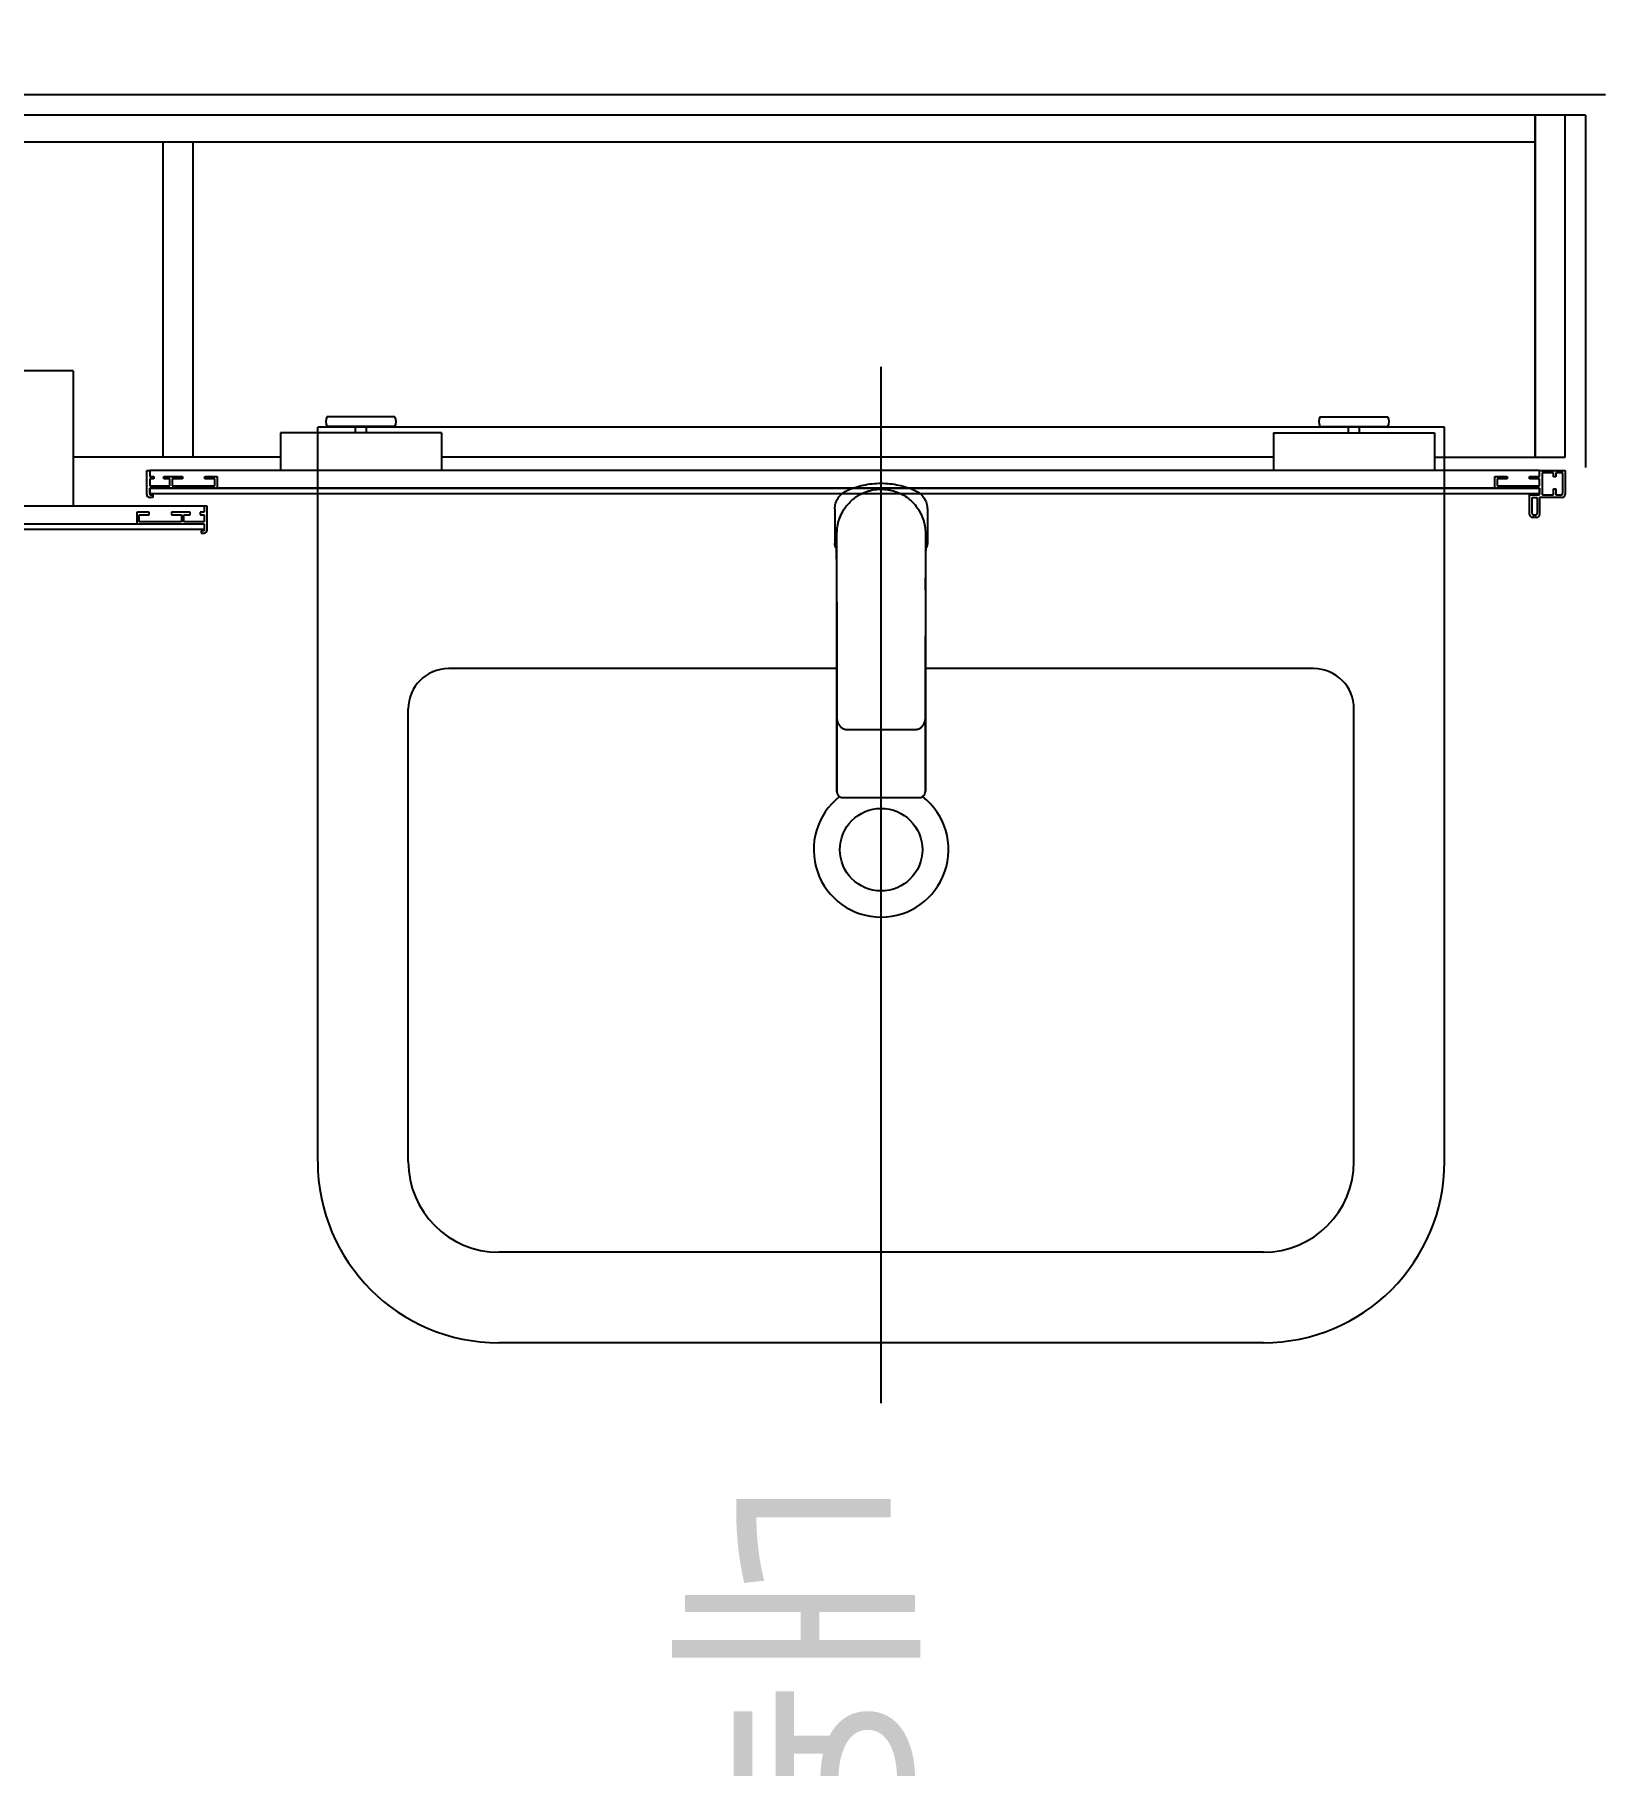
# Model space of a CAD drawing. Header units: millimetres. Extents: x 238075 to 303070, y -258150 to -205841.
# Drawn here: x 250042 to 250818, y -239571 to -238711 of the extents above; entities that cross this region are included whole.
import ezdxf
from ezdxf.enums import TextEntityAlignment as Align

# ---------------------------------------------------------------- set-up
doc = ezdxf.new("R2010")
doc.units = ezdxf.units.MM
doc.header["$LTSCALE"] = 200
for name, color, linetype in [('L4', 4, 'Continuous'), ('아파트', 253, 'Continuous'), ('헤드반경1', 1, 'Continuous')]:
    doc.layers.add(name, color=color, linetype=linetype)
doc.styles.add('맑은고딕', font='malgun.ttf', dxfattribs={"width": 0.8})

# ---------------------------------------------------------------- blocks, each defined once
blk = doc.blocks.new('A$C221D5E5E')
at = {"layer": '헤드반경1'}
blk.add_circle((0, 0), 2600, dxfattribs=at)

msp = doc.modelspace()

# ---------------------------------------------------------------- linework, layer by layer
at = {"layer": 'L4'}
for p, q in [((250822.64, -238741.22), (249402.64, -238741.22)), ((250812.64, -238751.22), (249412.64, -238751.22)), ((250787.64, -238751.22), (249437.64, -238751.22)), ((250802.64, -238751.22), (250787.64, -238751.22)), ((250787.64, -238751.22), (250787.64, -238921.22)), ((250787.64, -238921.22), (250787.64, -238751.22)), ((250802.64, -238921.22), (250802.64, -238751.22)), ((250812.64, -238751.22), (250812.64, -238926.38)), ((250787.64, -238764.62), (249437.64, -238764.62)), ((250105.64, -238764.62), (250105.64, -238921.22)), ((250105.64, -238764.62), (250105.64, -238921.22)), ((250120.64, -238764.62), (250120.64, -238921.22)), ((250120.64, -238764.62), (250120.64, -238921.22)), ((250061.14, -238878.27), (249981.14, -238878.27)), ((250061.14, -238878.27), (250061.14, -238945.57, 0)), ((250462.64, -239391.22), (250462.64, -238876.22)), ((250742.64, -238906.22), (250182.64, -238906.22)), ((250182.64, -239271.22), (250182.64, -238906.22)), ((250221.04, -238901.07, 0), (250187.24, -238901.07, 0)), ((250221.04, -238905.97, 0), (250187.24, -238905.97, 0)), ((250201.44, -238909.07, 0), (250201.44, -238905.97, 0)), ((250206.84, -238909.07, 0), (250206.84, -238905.97, 0)), ((250680.74, -238901.07, 0), (250714.54, -238901.07, 0)), ((250680.74, -238905.97, 0), (250714.54, -238905.97, 0)), ((250694.94, -238909.07, 0), (250694.94, -238905.97, 0)), ((250700.34, -238909.07, 0), (250700.34, -238905.97, 0)), ((250742.64, -239271.22), (250742.64, -238906.22)), ((250164.14, -238909.07, 0), (250164.14, -238927.77, 0)), ((250244.14, -238909.07, 0), (250164.14, -238909.07, 0)), ((250244.14, -238909.07, 0), (250244.14, -238927.77, 0)), ((250657.64, -238909.07, 0), (250737.64, -238909.07, 0)), ((250657.64, -238909.07, 0), (250657.64, -238927.77, 0)), ((250737.64, -238909.07, 0), (250737.64, -238927.77, 0)), ((250737.64, -238913.97, 0), (250737.74, -238914.07, 0)), ((250164.14, -238921.22), (250061.14, -238921.22)), ((250657.64, -238921.22), (250244.14, -238921.22)), ((250737.64, -238921.22), (250787.64, -238921.22)), ((250787.64, -238921.22), (250802.64, -238921.22)), ((250097.67, -238939.67, 0), (250097.67, -238927.77, 0)), ((250097.67, -238927.77, 0), (250099.17, -238927.77, 0)), ((250789.94, -238927.77, 0), (250099.17, -238927.77, 0)), ((250099.17, -238927.77, 0), (250099.17, -238930.77, 0)), ((250099.17, -238930.77, 0), (250101.17, -238930.77, 0)), ((250101.17, -238931.97, 0), (250099.17, -238931.97, 0)), ((250099.17, -238931.97, 0), (250099.17, -238935.47, 0)), ((250101.17, -238930.77, 0), (250101.17, -238931.97, 0)), ((250106.17, -238931.97, 0), (250106.17, -238930.77, 0)), ((250106.17, -238930.77, 0), (250115.37, -238930.77, 0)), ((250109.17, -238931.97, 0), (250106.17, -238931.97, 0)), ((250109.17, -238935.47, 0), (250109.17, -238931.97, 0)), ((250115.37, -238931.97, 0), (250110.37, -238931.97, 0)), ((250110.37, -238931.97, 0), (250110.37, -238935.47, 0)), ((250115.37, -238930.77, 0), (250115.37, -238931.97, 0)), ((250126.47, -238931.97, 0), (250126.47, -238930.77, 0)), ((250126.47, -238930.77, 0), (250132.67, -238930.77, 0)), ((250131.47, -238931.97, 0), (250126.47, -238931.97, 0)), ((250131.47, -238935.47, 0), (250131.47, -238931.97, 0)), ((250132.67, -238930.77, 0), (250132.67, -238936.57, 0)), ((250462.64, -239100.62), (250462.64, -238926.99)), ((250767.64, -238936.57, 0), (250767.64, -238930.77, 0)), ((250767.64, -238930.77, 0), (250773.84, -238930.77, 0)), ((250773.84, -238931.97, 0), (250768.84, -238931.97, 0)), ((250768.84, -238931.97, 0), (250768.84, -238935.47, 0)), ((250773.84, -238930.77, 0), (250773.84, -238931.97, 0)), ((250784.94, -238931.97, 0), (250784.94, -238930.77, 0)), ((250784.94, -238930.77, 0), (250789.94, -238930.77, 0)), ((250789.94, -238931.97, 0), (250784.94, -238931.97, 0)), ((250789.94, -238930.77, 0), (250789.94, -238927.77, 0)), ((250789.94, -238927.77, 0), (250802.64, -238927.77, 0)), ((250789.94, -238935.47, 0), (250789.94, -238931.97, 0)), ((250796.74, -238928.97, 0), (250791.14, -238928.97, 0)), ((250791.14, -238928.97, 0), (250791.14, -238939.97, 0)), ((250796.74, -238930.97, 0), (250796.74, -238928.97, 0)), ((250797.94, -238930.97, 0), (250796.74, -238930.97, 0)), ((250801.44, -238928.97, 0), (250797.94, -238928.97, 0)), ((250797.94, -238928.97, 0), (250797.94, -238930.97, 0)), ((250801.44, -238936.97, 0), (250801.44, -238928.97, 0)), ((250802.64, -238927.77, 0), (250802.64, -238936.97, 0)), ((250099.17, -238935.47, 0), (250109.17, -238935.47, 0)), ((250132.67, -238936.57, 0), (250099.17, -238936.57, 0)), ((250099.17, -238936.57, 0), (250099.17, -238939.97, 0)), ((250099.17, -238936.57, 0), (250789.94, -238936.57, 0)), ((250099.17, -238939.37, 0), (250099.17, -238936.57, 0)), ((250789.94, -238936.62, 0), (250099.17, -238936.62, 0)), ((250789.94, -238939.37, 0), (250099.17, -238939.37, 0)), ((250099.17, -238939.97, 0), (250100.67, -238939.97, 0)), ((250100.67, -238941.17, 0), (250099.17, -238941.17, 0)), ((250100.67, -238939.97, 0), (250100.67, -238941.17, 0)), ((250110.37, -238935.47, 0), (250131.47, -238935.47, 0)), ((250789.94, -238936.57, 0), (250767.64, -238936.57, 0)), ((250768.84, -238935.47, 0), (250789.94, -238935.47, 0)), ((250784.94, -238949.67, 0), (250784.94, -238939.97, 0)), ((250784.94, -238939.97, 0), (250789.94, -238939.97, 0)), ((250786.14, -238949.02), (250786.14, -238941.22)), ((250786.14, -238941.22), (250788.74, -238941.22)), ((250788.74, -238941.22), (250788.74, -238949.02)), ((250789.94, -238939.97, 0), (250789.94, -238936.57, 0)), ((250789.94, -238936.57, 0), (250789.94, -238939.37, 0)), ((250801.14, -238941.17, 0), (250789.94, -238941.17, 0)), ((250789.94, -238941.17, 0), (250789.94, -238949.67, 0)), ((250791.14, -238939.97, 0), (250796.74, -238939.97, 0)), ((250796.74, -238939.97, 0), (250796.74, -238936.97, 0)), ((250796.74, -238936.97, 0), (250797.94, -238936.97, 0)), ((250797.94, -238936.97, 0), (250797.94, -238939.97, 0)), ((250797.94, -238939.97, 0), (250800.44, -238939.97, 0)), ((250801.44, -238938.97, 0), (250801.44, -238936.97, 0)), ((250802.64, -238936.97, 0), (250802.64, -238939.67, 0)), ((250126.17, -238945.57, 0), (249435.37, -238945.57, 0)), ((250098.87, -238948.57), (250092.67, -238948.57)), ((250092.67, -238948.57), (250092.67, -238954.37)), ((250093.87, -238953.27), (250093.87, -238949.77)), ((250093.87, -238949.77), (250098.87, -238949.77)), ((250098.87, -238949.77), (250098.87, -238948.57)), ((250119.17, -238948.57), (250109.97, -238948.57)), ((250109.97, -238948.57), (250109.97, -238949.77)), ((250109.97, -238949.77), (250114.97, -238949.77)), ((250114.97, -238949.77), (250114.97, -238953.27)), ((250116.17, -238953.27), (250116.17, -238949.77)), ((250116.17, -238949.77), (250119.17, -238949.77)), ((250119.17, -238949.77), (250119.17, -238948.57)), ((250126.17, -238948.57), (250124.17, -238948.57)), ((250124.17, -238948.57), (250124.17, -238949.77)), ((250124.17, -238949.77), (250126.17, -238949.77)), ((250127.67, -238945.57), (250126.17, -238945.57)), ((250126.17, -238945.57), (250126.17, -238948.57)), ((250126.17, -238949.77), (250126.17, -238953.27)), ((250127.67, -238957.47), (250127.67, -238945.57)), ((250439.64, -238946.96), (250439.64, -238963.95)), ((250485.64, -238946.96), (250485.64, -238963.95)), ((250787.74, -238950.02), (250787.14, -238950.02)), ((249435.37, -238954.37), (250126.17, -238954.37)), ((250126.17, -238957.17), (249435.37, -238957.17)), ((250092.67, -238954.37), (250126.17, -238954.37)), ((250114.97, -238953.27), (250093.87, -238953.27)), ((250126.17, -238953.27), (250116.17, -238953.27)), ((250126.17, -238957.77), (250124.67, -238957.77)), ((250124.67, -238957.77), (250124.67, -238958.97)), ((250124.67, -238958.97), (250126.17, -238958.97)), ((250126.17, -238954.37), (250126.17, -238957.77)), ((250126.17, -238954.37), (250126.17, -238957.17)), ((250788.44, -238951.17, 0), (250786.44, -238951.17, 0)), ((250440.16, -238966.17), (250440.32, -238966.44)), ((250485.12, -238966.17), (250485.16, -238965.96)), ((250440.61, -239010.05), (250440.59, -239010.05)), ((250440.63, -239010.05), (250440.61, -239010.05)), ((250440.63, -239045.24), (250440.63, -239010.05)), ((250484.65, -239010.05), (250484.66, -239010.05)), ((250484.65, -239010.05), (250484.65, -239012.05)), ((250484.66, -239010.05), (250484.69, -239010.05)), ((250484.65, -239012.05), (250484.65, -239020.05)), ((250440.6, -239026.22), (250247.64, -239026.22)), ((250484.65, -239020.05), (250484.64, -239052.05)), ((250677.64, -239026.22), (250484.68, -239026.22)), ((250440.64, -239077.24), (250440.63, -239045.24)), ((250227.64, -239271.22), (250227.64, -239046.22)), ((250484.64, -239052.05), (250484.64, -239087.24)), ((250697.64, -239271.22), (250697.64, -239046.22)), ((250440.62, -239056.47), (250440.62, -239069.73)), ((250445.69, -239056.5), (250479.69, -239056.5)), ((250440.62, -239069.73), (250440.64, -239085.62)), ((250440.64, -239085.24), (250440.64, -239077.24)), ((250440.64, -239087.24), (250440.64, -239085.24)), ((250443.64, -239090.34), (250481.64, -239090.34)), ((250652.64, -239316.22), (250272.64, -239316.22)), ((250652.64, -239361.22), (250272.64, -239361.22))]:
    msp.add_line(p, q, dxfattribs=at)
msp.add_circle((250462.64, -239116.22), 20.5, dxfattribs=at)
for centre, radius, start, end in [((250191.94, -238903.52, 0), 5.3, 152.47843, 207.52157), ((250216.34, -238903.52, 0), 5.3, 332.47843, 27.52157), ((250685.44, -238903.52, 0), 5.3, 152.47843, 207.52157), ((250709.84, -238903.52, 0), 5.3, 332.47843, 27.52157), ((250099.17, -238939.67, 0), 1.5, 180, 270), ((250800.44, -238938.97, 0), 1, 270, 0), ((250801.14, -238939.67, 0), 1.5, 270, 0), ((250786.44, -238949.67, 0), 1.5, 180, 270), ((250787.14, -238949.02), 1, 180, 270), ((250787.74, -238949.02), 1, 270, 0), ((250788.44, -238949.67, 0), 1.5, 270, 0), ((250126.17, -238957.47), 1.5, 270, 0), ((250247.64, -239046.22), 20, 90, 180), ((250677.64, -239046.22), 20, 0, 90), ((250462.64, -239116.22), 33.5, 128.03965, 51.96089), ((250272.64, -239271.22), 90, 180, 270), ((250272.64, -239271.22), 45, 180, 270), ((250652.64, -239271.22), 90, 270, 0), ((250652.64, -239271.22), 45, 270, 0)]:
    msp.add_arc(centre, radius, start, end, dxfattribs=at)
for points, knots in [([(250439.64, -238946.96), (250439.64, -238946), (250439.92, -238944.09), (250441.13, -238941.45), (250443.02, -238939.28), (250444.63, -238938.26), (250446.84, -238937.25), (250449.6, -238936.16), (250453.86, -238935), (250458.22, -238934.29), (250461.16, -238934.13), (250464.11, -238934.13), (250467.05, -238934.29), (250471.41, -238935), (250475.68, -238936.16), (250478.44, -238937.25), (250480.65, -238938.26), (250482.25, -238939.28), (250484.15, -238941.45), (250485.36, -238944.09), (250485.64, -238946), (250485.64, -238946.96)], [0, 0, 0, 0, 0.048341, 0.096682, 0.145024, 0.193365, 0.193365, 0.270024, 0.346682, 0.423341, 0.5, 0.5, 0.576659, 0.653318, 0.729976, 0.806635, 0.806635, 0.854976, 0.903318, 0.951659, 1, 1, 1, 1]), ([(250440.69, -238959.08), (250440.74, -238957.87), (250440.83, -238956.03), (250441.35, -238953.61), (250442.07, -238951.25), (250443.08, -238948.98), (250444.36, -238946.86), (250445.82, -238944.87), (250447.52, -238943.06), (250449.43, -238941.49), (250451.46, -238940.09), (250453.67, -238938.95), (250455.99, -238938.1), (250458.37, -238937.45), (250460.83, -238937.1), (250463.3, -238937.07), (250465.77, -238937.24), (250468.21, -238937.73), (250470.56, -238938.51), (250472.83, -238939.49), (250474.97, -238940.76), (250476.92, -238942.27), (250478.74, -238943.95), (250480.34, -238945.85), (250481.68, -238947.93), (250482.84, -238950.1), (250483.72, -238952.42), (250484.29, -238954.81), (250484.62, -238956.84), (250484.66, -238958.28), (250484.69, -238959.08)], [0, 0, 0, 0, 0.052873, 0.080098, 0.107323, 0.160209, 0.187447, 0.214686, 0.267424, 0.294581, 0.321738, 0.374503, 0.401673, 0.428843, 0.481677, 0.508884, 0.536091, 0.588942, 0.616158, 0.643375, 0.696219, 0.723433, 0.750648, 0.803437, 0.830624, 0.857811, 0.910528, 0.937672, 0.964816, 1, 1, 1, 1]), ([(250442.03, -238951.58), (250442.11, -238951.32), (250442.46, -238950.25), (250443.19, -238948.77), (250443.89, -238947.6), (250444.16, -238947.16)], [0, 0, 0, 0, 0.1707368, 0.6861143, 1, 1, 1, 1]), ([(250481.12, -238947.16), (250481.39, -238947.6), (250481.79, -238948.23), (250482.1, -238948.91), (250482.19, -238949.12)], [0, 0, 0, 0, 0.69195, 1, 1, 1, 1]), ([(250440.69, -239050.72), (250440.69, -239047.04), (250440.69, -239039.7), (250440.69, -239028.58), (250440.69, -239017.35), (250440.69, -239005.98), (250440.69, -238994.46), (250440.69, -238982.78), (250440.69, -238970.99), (250440.69, -238963.05), (250440.69, -238959.08)], [0, 0, 0, 0, 0.123931, 0.247853, 0.37206, 0.496262, 0.621814, 0.747361, 0.873684, 1, 1, 1, 1]), ([(250484.68, -238958.89), (250484.68, -238958.92), (250484.7, -238959.08), (250484.7, -238959.24), (250484.7, -238959.37)], [0, 0, 0, 0, 0.20735, 1, 1, 1, 1]), ([(250484.69, -238959.08), (250484.69, -238962.96), (250484.69, -238970.71), (250484.69, -238982.28), (250484.69, -238993.79), (250484.69, -239005.28), (250484.69, -239016.74), (250484.69, -239028.15), (250484.69, -239039.48), (250484.69, -239046.97), (250484.69, -239050.72)], [0, 0, 0, 0, 0.123369, 0.246745, 0.370929, 0.495117, 0.621146, 0.747179, 0.873585, 1, 1, 1, 1]), ([(250439.64, -238963.95), (250439.65, -238963.96), (250439.66, -238963.98), (250439.68, -238964), (250439.71, -238964.01), (250439.74, -238964.02), (250439.76, -238964.02), (250439.81, -238964.01), (250439.87, -238963.97), (250439.94, -238963.92), (250440.01, -238963.87), (250440.05, -238963.83), (250440.06, -238963.81)], [0, 0, 0, 0, 0.051849, 0.106878, 0.165086, 0.226475, 0.291045, 0.358795, 0.508349, 0.717554, 0.868851, 1, 1, 1, 1]), ([(250440.16, -238966.17), (250440.12, -238966.1), (250440.06, -238965.96), (250439.97, -238965.75), (250439.89, -238965.53), (250439.82, -238965.31), (250439.77, -238965.09), (250439.72, -238964.87), (250439.68, -238964.64), (250439.66, -238964.42), (250439.64, -238964.19), (250439.64, -238964.03), (250439.64, -238963.95)], [0, 0, 0, 0, 0.101285, 0.201719, 0.301509, 0.400867, 0.500008, 0.599148, 0.698504, 0.798291, 0.89872, 1, 1, 1, 1]), ([(250440.06, -238963.81), (250440.07, -238963.8), (250440.1, -238963.77), (250440.13, -238963.73), (250440.16, -238963.69), (250440.18, -238963.66), (250440.18, -238963.64), (250440.19, -238963.63), (250440.2, -238963.64), (250440.21, -238963.65), (250440.22, -238963.68), (250440.23, -238963.72), (250440.24, -238963.8), (250440.25, -238963.93), (250440.26, -238964.17), (250440.28, -238964.56), (250440.29, -238965.05), (250440.31, -238965.83), (250440.33, -238967.04), (250440.36, -238968.84), (250440.38, -238970.96), (250440.41, -238973.39), (250440.44, -238976.11), (250440.47, -238979.13), (250440.5, -238982.4), (250440.52, -238985.92), (250440.54, -238989.65), (250440.56, -238993.54), (250440.57, -238997.58), (250440.58, -239001.7), (250440.59, -239005.19), (250440.59, -239007.58), (250440.59, -239008.98), (250440.59, -239009.67), (250440.59, -239010.05)], [0, 0, 0, 0, 0.040109, 0.092195, 0.134539, 0.146364, 0.158189, 0.164847, 0.172873, 0.182268, 0.19503, 0.206247, 0.218388, 0.230438, 0.254038, 0.278555, 0.302611, 0.326873, 0.374827, 0.423378, 0.471573, 0.519782, 0.568449, 0.616278, 0.664653, 0.712725, 0.760548, 0.808689, 0.856006, 0.904537, 0.952271, 0.976142, 0.986914, 1, 1, 1, 1]), ([(250440.32, -238966.41), (250440.32, -238966.4), (250440.28, -238966.33), (250440.25, -238966.28), (250440.22, -238966.24)], [0, 0, 0, 0, 0.066786, 1, 1, 1, 1]), ([(250440.28, -238965), (250440.28, -238965.01), (250440.29, -238965.04), (250440.3, -238965.39), (250440.31, -238966.01), (250440.33, -238966.74), (250440.34, -238967.29), (250440.34, -238967.51)], [0, 0, 0, 0, 0.166917, 0.3923, 0.648514, 0.861362, 1, 1, 1, 1]), ([(250484.93, -238968.59), (250484.94, -238968.43), (250484.95, -238967.67), (250484.98, -238966.66), (250485.01, -238965.6), (250485.05, -238964.85), (250485.09, -238964.63), (250485.14, -238964.65), (250485.19, -238964.6), (250485.23, -238964.56), (250485.28, -238964.5), (250485.32, -238964.44), (250485.44, -238964.28), (250485.55, -238964.1), (250485.64, -238963.95)], [0, 0, 0, 0, 0.014571, 0.06619, 0.118239, 0.170198, 0.236781, 0.303172, 0.369545, 0.435912, 0.502277, 0.568639, 0.634999, 1, 1, 1, 1]), ([(250485.16, -238965.96), (250485.16, -238965.96), (250485.18, -238965.88), (250485.16, -238965.73), (250485.13, -238965.61), (250485.1, -238965.55), (250485.07, -238965.51), (250485.05, -238965.49), (250485.04, -238965.48)], [0, 0, 0, 0, 0.03505, 0.518837, 0.645508, 0.772162, 0.898799, 1, 1, 1, 1]), ([(250485.64, -238963.95), (250485.64, -238964.03), (250485.63, -238964.18), (250485.62, -238964.41), (250485.59, -238964.64), (250485.56, -238964.87), (250485.5, -238965.14), (250485.41, -238965.46), (250485.28, -238965.82), (250485.17, -238966.05), (250485.12, -238966.17)], [0, 0, 0, 0, 0.100281, 0.200263, 0.300157, 0.400177, 0.500534, 0.667134, 0.833296, 1, 1, 1, 1]), ([(250484.75, -238987.24), (250484.75, -238986.98), (250484.76, -238985.51), (250484.77, -238983.01), (250484.8, -238979.81), (250484.82, -238976.88), (250484.85, -238974.21), (250484.88, -238971.85), (250484.91, -238969.95), (250484.93, -238968.99), (250484.93, -238968.59)], [0, 0, 0, 0, 0.031504, 0.175928, 0.320899, 0.464629, 0.608143, 0.752645, 0.897102, 1, 1, 1, 1]), ([(250440.59, -239010.05), (250440.59, -239011.02), (250440.59, -239011.99), (250440.59, -239013.92), (250440.59, -239014.89), (250440.59, -239017.79), (250440.6, -239019.73), (250440.6, -239025.53), (250440.6, -239029.4), (250440.6, -239037.13), (250440.61, -239041), (250440.61, -239048.74), (250440.61, -239052.61), (250440.62, -239056.47)], [0, 0, 0, 0, 0.0625, 0.0625, 0.125, 0.125, 0.25, 0.25, 0.5, 0.5, 0.75, 0.75, 1, 1, 1, 1]), ([(250484.66, -239056.47), (250484.66, -239052.61), (250484.66, -239048.74), (250484.67, -239041), (250484.67, -239037.13), (250484.68, -239029.4), (250484.68, -239025.53), (250484.68, -239019.73), (250484.68, -239017.79), (250484.68, -239014.89), (250484.68, -239013.92), (250484.68, -239011.99), (250484.68, -239011.02), (250484.69, -239010.05)], [0, 0, 0, 0, 0.25, 0.25, 0.5, 0.5, 0.75, 0.75, 0.875, 0.875, 0.9375, 0.9375, 1, 1, 1, 1]), ([(250440.69, -239050.78), (250440.69, -239050.81), (250440.67, -239051.17), (250440.77, -239051.84), (250440.99, -239052.78), (250441.34, -239053.64), (250441.79, -239054.38), (250442.31, -239055.01), (250442.89, -239055.54), (250443.53, -239055.96), (250444.23, -239056.27), (250444.95, -239056.47), (250445.45, -239056.49), (250445.69, -239056.49)], [0, 0, 0, 0, 0.011928, 0.129483, 0.247012, 0.3625, 0.462929, 0.559294, 0.651424, 0.740683, 0.826597, 0.918847, 1, 1, 1, 1]), ([(250479.69, -239056.49), (250479.86, -239056.49), (250480.29, -239056.48), (250480.96, -239056.33), (250481.67, -239056.05), (250482.33, -239055.66), (250482.93, -239055.15), (250483.46, -239054.55), (250483.92, -239053.85), (250484.28, -239053.06), (250484.54, -239052.2), (250484.68, -239051.41), (250484.67, -239050.91), (250484.67, -239050.72)], [0, 0, 0, 0, 0.06093, 0.147791, 0.234842, 0.323728, 0.414668, 0.509266, 0.607898, 0.711157, 0.818935, 0.930743, 1, 1, 1, 1]), ([(250484.64, -239085.62), (250484.64, -239081.2), (250484.65, -239076.79), (250484.65, -239072.37), (250484.65, -239067.07), (250484.66, -239061.77), (250484.66, -239056.47)], [0, 0, 0, 0, 0.0132561, 0.0132561, 0.0132561, 0.0291499, 0.0291499, 0.0291499, 0.0291499]), ([(250440.64, -239085.62), (250440.64, -239085.95), (250440.64, -239086.27), (250440.64, -239086.59), (250440.64, -239086.66), (250440.64, -239086.72), (250440.64, -239086.78), (250440.64, -239086.94), (250440.64, -239087.09), (250440.64, -239087.24)], [0.000015096, 0.000015096, 0.000015096, 0.000015096, 0.003154107, 0.003154107, 0.003154107, 0.003766434, 0.003766434, 0.003766434, 0.00525714, 0.00525714, 0.00525714, 0.00525714]), ([(250440.65, -239087.3), (250440.66, -239087.46), (250440.67, -239087.84), (250440.84, -239088.42), (250441.15, -239089.02), (250441.58, -239089.53), (250442.1, -239089.94), (250442.7, -239090.21), (250443.22, -239090.34), (250443.54, -239090.33), (250443.64, -239090.33)], [0, 0, 0, 0, 0.099091, 0.240451, 0.381393, 0.523117, 0.662179, 0.800272, 0.937036, 1, 1, 1, 1]), ([(250481.64, -239090.33), (250481.79, -239090.33), (250482.15, -239090.33), (250482.7, -239090.16), (250483.27, -239089.88), (250483.76, -239089.47), (250484.16, -239088.96), (250484.45, -239088.38), (250484.62, -239087.79), (250484.62, -239087.41), (250484.63, -239087.24)], [0, 0, 0, 0, 0.09334, 0.22511, 0.35691, 0.490062, 0.623344, 0.75881, 0.89618, 1, 1, 1, 1]), ([(250484.64, -239087.24), (250484.64, -239087.03), (250484.64, -239086.81), (250484.64, -239086.59), (250484.64, -239086.31), (250484.64, -239086.04), (250484.64, -239085.76), (250484.64, -239085.71), (250484.64, -239085.67), (250484.64, -239085.62)], [0.001051073, 0.001051073, 0.001051073, 0.001051073, 0.003154107, 0.003154107, 0.003154107, 0.005856485, 0.005856485, 0.005856485, 0.006293168, 0.006293168, 0.006293168, 0.006293168])]:
    msp.add_open_spline(points, degree=3, knots=knots, dxfattribs=at)
at = {"layer": '아파트'}
msp.add_circle((263075.37, -230841.08, 54985.43), 25000, dxfattribs=at)

# ---------------------------------------------------------------- block references
at = {"layer": '헤드반경1', "rotation": 331.1402425143963}
msp.add_blockref('A$C221D5E5E', (250768.81, -237127.39, 54985.43), dxfattribs=at)

# ---------------------------------------------------------------- texts
at = {"layer": 'L4', "style": '맑은고딕', "width": 0.8}
msp.add_text('내욕실', height=100, rotation=270, dxfattribs=at).set_placement((250419.39, -239579.2), align=Align.MIDDLE_CENTER)

doc.saveas('drawing.dxf')
